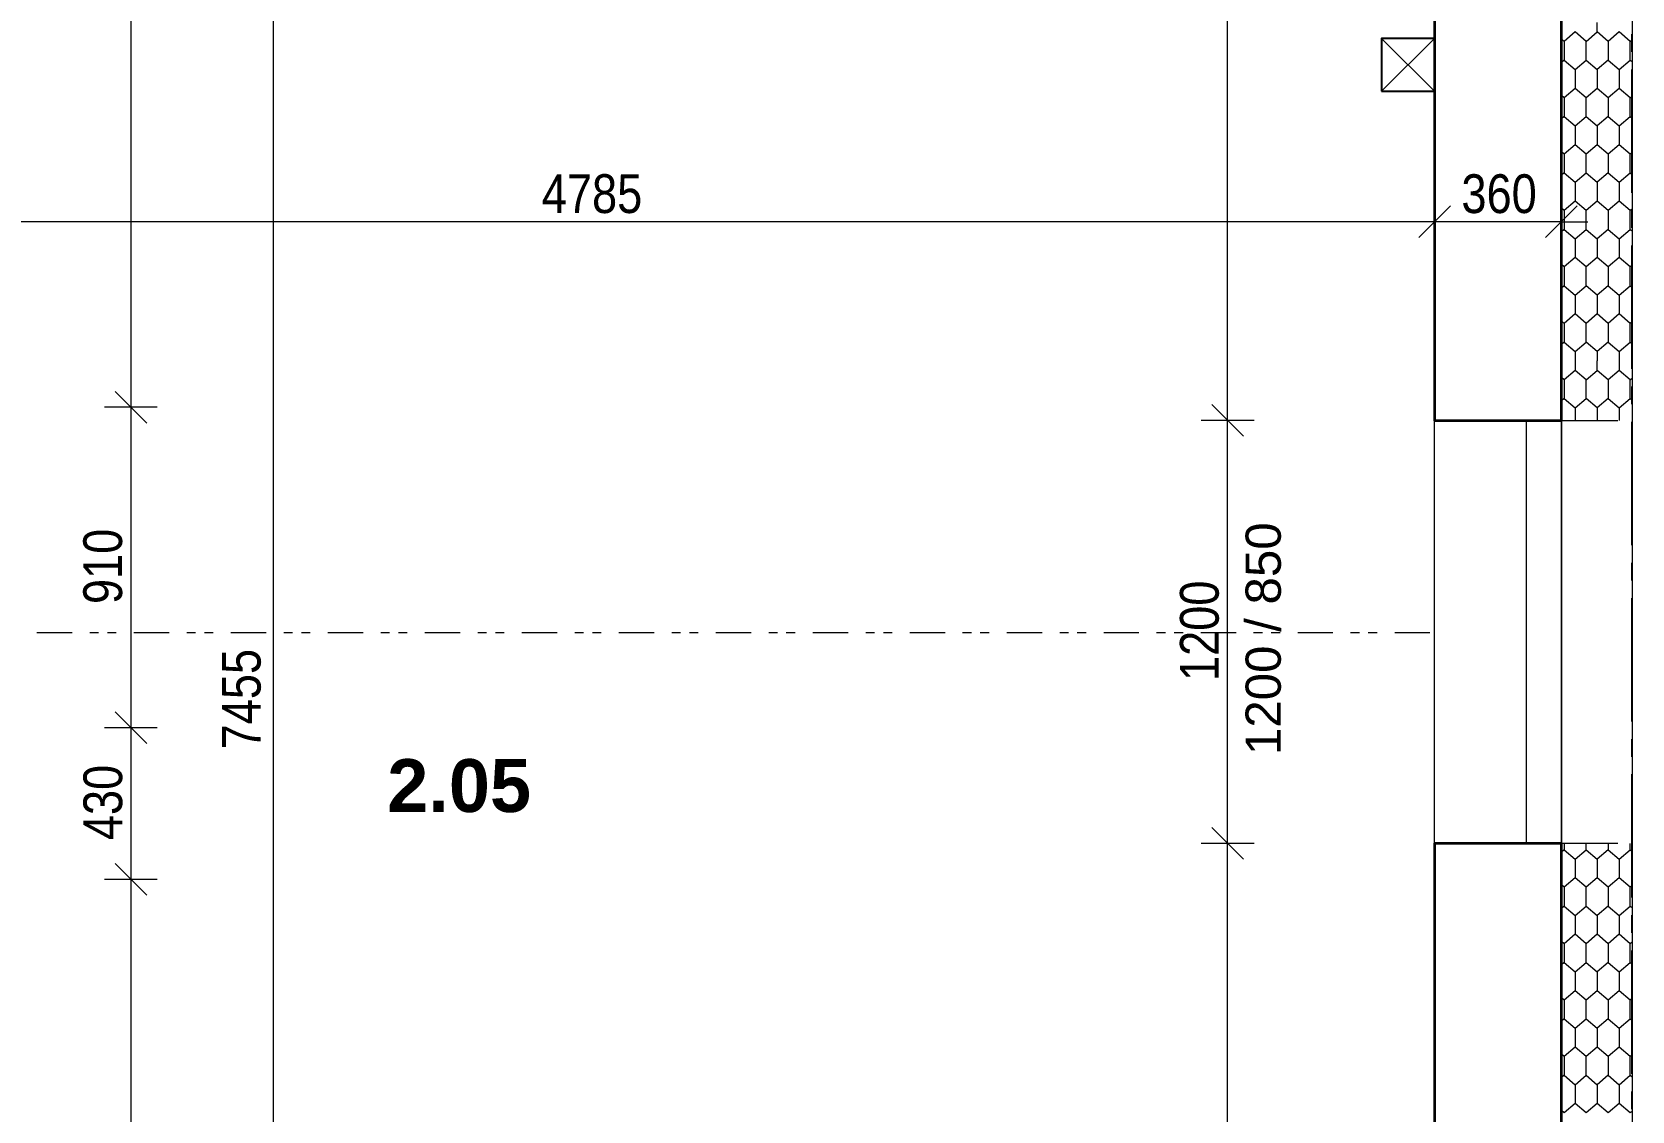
# Model space of a CAD drawing. Header units: millimetres. Extents: x 214.1 to 310.4, y 372.3 to 401.
# Drawn here: x 255.488 to 259.06, y 395.402 to 397.812 of the extents above; entities that cross this region are included whole.
import ezdxf

# ---------------------------------------------------------------- set-up
doc = ezdxf.new("R2010")
doc.units = ezdxf.units.MM
for name, color, linetype in [('PDF1_Hlavni kresba_1', 7, 'Continuous'), ('PDF1_Konstrukce_nad', 7, 'Continuous'), ('PDF1_KTZ_zatepleni', 7, 'Continuous'), ('PDF1_Kóty 1$100', 7, 'Continuous'), ('PDF1_Obecne06_TLUSTA', 7, 'Continuous'), ('PDF1_OKNA', 7, 'Continuous'), ('PDF1_Sloupky', 7, 'Continuous'), ('PDF1_STŘECHA', 7, 'Continuous'), ('PDF1_Tex_POPISY', 7, 'Continuous'), ('PDF1_Text_CISLA_MISTNOSTI', 7, 'Continuous'), ('PDF1_Šrafy', 7, 'Continuous')]:
    doc.layers.add(name, color=color, linetype=linetype)
doc.styles.add('PDF Arial', font='')
doc.styles.add('PDF Arial Bold', font='')
doc.styles.get('PDF Arial').set_extended_font_data('Arial')
doc.styles.get('PDF Arial Bold').set_extended_font_data('Arial', bold=True)

msp = doc.modelspace()

# ---------------------------------------------------------------- linework, layer by layer
at = {"layer": 'PDF1_Hlavni kresba_1', "lineweight": 13}
for points in [[(258.903, 399.6574), (258.903, 393.2698)], [(259.029, 395.9998), (258.6197, 395.9998), (258.6197, 396.9447), (259.029, 396.9447)]]:
    msp.add_lwpolyline(points, dxfattribs=at)
at = {"layer": 'PDF1_Konstrukce_nad', "lineweight": 13}
for points in [[(255.4991, 396.471), (255.5779, 396.471)], [(255.6172, 396.471), (255.6369, 396.471)], [(255.6566, 396.471), (255.6763, 396.471)], [(255.7157, 396.471), (255.7944, 396.471)], [(255.8338, 396.471), (255.8534, 396.471)], [(255.8731, 396.471), (255.8928, 396.471)], [(255.9322, 396.471), (256.0109, 396.471)], [(256.0503, 396.471), (256.07, 396.471)], [(256.0897, 396.471), (256.1094, 396.471)], [(256.1487, 396.471), (256.2275, 396.471)], [(256.2668, 396.471), (256.2865, 396.471)], [(256.3062, 396.471), (256.3259, 396.471)], [(256.3653, 396.471), (256.444, 396.471)], [(256.4834, 396.471), (256.5031, 396.471)], [(256.5227, 396.471), (256.5424, 396.471)], [(256.5818, 396.471), (256.6605, 396.471)], [(256.6999, 396.471), (256.7196, 396.471)], [(256.7393, 396.471), (256.759, 396.471)], [(256.7983, 396.471), (256.8771, 396.471)], [(256.9164, 396.471), (256.9361, 396.471)], [(256.9558, 396.471), (256.9755, 396.471)], [(257.0149, 396.471), (257.0936, 396.471)], [(257.133, 396.471), (257.1527, 396.471)], [(257.1723, 396.471), (257.192, 396.471)], [(257.2314, 396.471), (257.3101, 396.471)], [(257.3495, 396.471), (257.3692, 396.471)], [(257.3889, 396.471), (257.4086, 396.471)], [(257.4479, 396.471), (257.5267, 396.471)], [(257.566, 396.471), (257.5857, 396.471)], [(257.6054, 396.471), (257.6251, 396.471)], [(257.6645, 396.471), (257.7432, 396.471)], [(257.7826, 396.471), (257.8023, 396.471)], [(257.822, 396.471), (257.8416, 396.471)], [(257.881, 396.471), (257.9597, 396.471)], [(257.9991, 396.471), (258.0188, 396.471)], [(258.0385, 396.471), (258.0582, 396.471)], [(258.0975, 396.471), (258.1763, 396.471)], [(258.2157, 396.471), (258.2353, 396.471)], [(258.255, 396.471), (258.2747, 396.471)], [(258.3141, 396.471), (258.3928, 396.471)], [(258.4322, 396.471), (258.4519, 396.471)], [(258.4716, 396.471), (258.4912, 396.471)], [(258.5306, 396.471), (258.6094, 396.471)], [(258.6197, 396.471), (258.6197, 396.471)]]:
    msp.add_lwpolyline(points, dxfattribs=at)
at = {"layer": 'PDF1_KTZ_zatepleni', "lineweight": 13}
msp.add_lwpolyline([(249.867, 399.8149), (259.0605, 399.8149), (259.0605, 393.1123), (249.8754, 393.1123), (249.8754, 395.7356)], dxfattribs=at)
at = {"layer": 'PDF1_Kóty 1$100', "lineweight": 13}
for points in [[(256.0265, 399.4591), (256.0265, 399.4001), (256.0265, 393.5297), (256.0265, 393.4707)], [(255.7089, 399.4001), (255.7089, 396.9741), (255.7089, 396.2581), (255.7089, 395.9193), (255.7089, 393.5297), (255.7089, 393.4707)], [(258.1575, 393.5297), (258.1575, 395.9998), (258.1575, 396.9447), (258.1575, 399.4001)], [(258.6197, 397.4475), (258.6197, 397.3884), (258.6197, 397.3294)], [(258.903, 397.4475), (258.903, 397.3884), (258.903, 397.3294)], [(258.6551, 397.4239), (258.5842, 397.353)], [(258.9384, 397.4239), (258.8675, 397.353)], [(258.903, 397.3884), (258.6197, 397.3884), (258.6123, 397.3884), (254.8533, 397.3884), (254.7352, 397.3884), (253.091, 397.3884), (252.9729, 397.3884), (250.2607, 397.3884), (250.0244, 397.3884)], [(258.903, 397.3884), (258.962, 397.3884)], [(255.7443, 396.9387), (255.6735, 397.0096)], [(255.7679, 396.9741), (255.7089, 396.9741), (255.6498, 396.9741)], [(258.193, 396.9093), (258.1221, 396.9801)], [(258.2166, 396.9447), (258.1575, 396.9447), (258.0985, 396.9447)], [(255.7443, 396.2227), (255.6735, 396.2935)], [(255.7679, 396.2581), (255.7089, 396.2581), (255.6498, 396.2581)], [(258.193, 395.9644), (258.1221, 396.0352)], [(258.2166, 395.9998), (258.1575, 395.9998), (258.0985, 395.9998)], [(255.7443, 395.8839), (255.6735, 395.9548)], [(255.7679, 395.9193), (255.7089, 395.9193), (255.6498, 395.9193)]]:
    msp.add_lwpolyline(points, dxfattribs=at)
at = {"layer": 'PDF1_Obecne06_TLUSTA', "lineweight": 35}
msp.add_lwpolyline([(254.8533, 399.4001), (258.5229, 399.4001), (258.5229, 399.2785), (258.6197, 399.2785), (258.6197, 396.9447), (258.9029, 396.9447), (258.9029, 399.6574), (250.0244, 399.6574), (250.0244, 397.5854), (250.2607, 397.5854), (250.2607, 399.2871), (250.3541, 399.2871), (250.3541, 399.4105), (252.9729, 399.4105), (252.9729, 397.2891), (253.091, 397.2891), (253.091, 399.3913), (254.7352, 399.3913), (254.7352, 397.2891), (254.8533, 397.2891), (254.8533, 399.4001)], close=True, dxfattribs=at)
msp.add_lwpolyline([(250.2607, 396.6405), (250.0244, 396.6405), (250.0244, 396.1832), (249.6084, 396.1832), (249.6084, 395.7356), (250.0328, 395.7356), (250.0328, 393.2698), (258.903, 393.2698), (258.903, 395.9998), (258.6197, 395.9998), (258.6197, 393.6635), (258.5127, 393.6635), (258.5127, 393.5297), (254.8533, 393.5297), (254.8533, 395.9193), (255.0976, 395.9193), (255.0976, 396.2581), (254.8533, 396.2581), (254.8533, 396.6592), (254.7352, 396.6592)], dxfattribs=at)
at = {"layer": 'PDF1_OKNA', "lineweight": 13}
for points in [[(258.6197, 395.9998), (258.9029, 395.9998), (258.9029, 396.9447), (258.6197, 396.9447)], [(258.8242, 396.9447), (258.8242, 395.9998)]]:
    msp.add_lwpolyline(points, dxfattribs=at)
at = {"layer": 'PDF1_Sloupky', "lineweight": 13}
for points in [[(258.6197, 397.798), (258.5015, 397.6798)], [(258.6197, 397.6798), (258.5015, 397.798)]]:
    msp.add_lwpolyline(points, dxfattribs=at)
at = {"layer": 'PDF1_Sloupky', "lineweight": 25}
msp.add_lwpolyline([(258.5015, 397.6798), (258.6197, 397.6798), (258.6197, 397.798), (258.5015, 397.798)], close=True, dxfattribs=at)
at = {"layer": 'PDF1_STŘECHA', "lineweight": 13}
for points in [[(259.0604, 397.7682), (259.0604, 397.8076)], [(259.0604, 397.4533), (259.0604, 397.7289)], [(259.0604, 397.3745), (259.0604, 397.4139)], [(259.0604, 397.0596), (259.0604, 397.3352)], [(259.0604, 396.9808), (259.0604, 397.0202)], [(259.0604, 396.6659), (259.0604, 396.9415)], [(259.0604, 396.5871), (259.0604, 396.6265)], [(259.0604, 396.2722), (259.0604, 396.5478)], [(259.0604, 396.1934), (259.0604, 396.2328)], [(259.0604, 395.8785), (259.0604, 396.1541)], [(259.0604, 395.7997), (259.0604, 395.8391)], [(259.0604, 395.4848), (259.0604, 395.7604)], [(259.0604, 395.406), (259.0604, 395.4454)]]:
    msp.add_lwpolyline(points, dxfattribs=at)
at = {"layer": 'PDF1_Šrafy', "lineweight": 13}
for points in [[(258.9091, 397.7914), (258.9091, 397.7494), (258.9337, 397.7285), (258.9583, 397.7494), (258.9583, 397.7914), (258.9829, 397.8124), (258.9829, 397.8334)], [(258.9091, 397.7914), (258.9029, 397.7967)], [(258.9583, 397.7914), (258.9337, 397.8124), (258.9091, 397.7914)], [(259.0075, 397.7914), (258.9829, 397.8124)], [(259.0567, 397.7914), (259.0321, 397.8124), (259.0075, 397.7914)], [(259.0075, 397.7914), (259.0075, 397.7494), (259.0321, 397.7285), (259.0567, 397.7494), (259.0567, 397.7914), (259.0605, 397.7946)], [(258.9091, 397.7494), (258.9029, 397.7441)], [(258.9337, 397.7285), (258.9337, 397.7074), (258.9337, 397.6864)], [(258.9583, 397.7494), (258.9829, 397.7285)], [(259.0075, 397.7494), (258.9829, 397.7285)], [(258.9829, 397.7285), (258.9829, 397.7074)], [(259.0321, 397.7285), (259.0321, 397.7074), (259.0321, 397.6864)], [(259.0567, 397.7494), (259.0605, 397.7462)], [(258.9829, 397.7074), (258.9829, 397.6864), (258.9583, 397.6655), (258.9337, 397.6864), (258.9091, 397.6655), (258.9091, 397.6234), (258.9337, 397.6025), (258.9583, 397.6234), (258.9583, 397.6655)], [(259.0075, 397.6655), (258.9829, 397.6864)], [(259.0567, 397.6655), (259.0321, 397.6864), (259.0075, 397.6655)], [(258.9091, 397.6655), (258.9029, 397.6707)], [(259.0075, 397.6655), (259.0075, 397.6234), (259.0321, 397.6025), (259.0567, 397.6234), (259.0567, 397.6655), (259.0605, 397.6686)], [(258.9091, 397.6234), (258.9029, 397.6182)], [(258.9583, 397.6234), (258.9829, 397.6025)], [(259.0075, 397.6234), (258.9829, 397.6025)], [(259.0567, 397.6234), (259.0605, 397.6202)], [(258.9829, 397.5814), (258.9829, 397.5604), (258.9583, 397.5395), (258.9337, 397.5604), (258.9091, 397.5395), (258.9091, 397.4974), (258.9337, 397.4765), (258.9583, 397.4974), (258.9583, 397.5395)], [(258.9337, 397.6025), (258.9337, 397.5814), (258.9337, 397.5604)], [(258.9829, 397.6025), (258.9829, 397.5814)], [(259.0321, 397.6025), (259.0321, 397.5814), (259.0321, 397.5604)], [(258.9091, 397.5395), (258.9029, 397.5447)], [(259.0075, 397.5395), (258.9829, 397.5604)], [(259.0605, 397.5426), (259.0567, 397.5395), (259.0321, 397.5604), (259.0075, 397.5395)], [(259.0075, 397.5395), (259.0075, 397.4974), (259.0321, 397.4765), (259.0567, 397.4974), (259.0567, 397.5395)], [(258.9091, 397.4974), (258.9029, 397.4922)], [(258.9337, 397.4765), (258.9337, 397.4554), (258.9337, 397.4344)], [(258.9583, 397.4974), (258.9829, 397.4765)], [(259.0075, 397.4974), (258.9829, 397.4765)], [(258.9829, 397.4765), (258.9829, 397.4554)], [(259.0321, 397.4765), (259.0321, 397.4554), (259.0321, 397.4344)], [(259.0567, 397.4974), (259.0605, 397.4942)], [(258.9829, 397.4554), (258.9829, 397.4344), (258.9583, 397.4135), (258.9337, 397.4344), (258.9091, 397.4135), (258.9091, 397.3714), (258.9337, 397.3505), (258.9583, 397.3714), (258.9583, 397.4135)], [(259.0075, 397.4135), (258.9829, 397.4344)], [(259.0605, 397.4167), (259.0567, 397.4135), (259.0321, 397.4344), (259.0075, 397.4135)], [(258.9091, 397.4135), (258.9029, 397.4187)], [(259.0075, 397.4135), (259.0075, 397.3714), (259.0321, 397.3505), (259.0567, 397.3714), (259.0567, 397.4135)], [(258.9091, 397.3714), (258.9029, 397.3662)], [(258.9583, 397.3714), (258.9829, 397.3505)], [(259.0075, 397.3714), (258.9829, 397.3505)], [(259.0567, 397.3714), (259.0605, 397.3682)], [(258.9829, 397.3295), (258.9829, 397.3084), (258.9583, 397.2875), (258.9337, 397.3084), (258.9091, 397.2875), (258.9091, 397.2454), (258.9337, 397.2245), (258.9583, 397.2454), (258.9583, 397.2875)], [(258.9337, 397.3505), (258.9337, 397.3295), (258.9337, 397.3084)], [(258.9829, 397.3505), (258.9829, 397.3295)], [(259.0321, 397.3505), (259.0321, 397.3295), (259.0321, 397.3084)], [(258.9091, 397.2875), (258.9029, 397.2927)], [(259.0075, 397.2875), (258.9829, 397.3084)], [(259.0605, 397.2907), (259.0567, 397.2875), (259.0321, 397.3084), (259.0075, 397.2875)], [(259.0075, 397.2875), (259.0075, 397.2454), (259.0321, 397.2245), (259.0567, 397.2454), (259.0567, 397.2875)], [(258.9091, 397.2454), (258.9029, 397.2402)], [(258.9337, 397.2245), (258.9337, 397.2035), (258.9337, 397.1824)], [(259.0075, 397.2454), (258.9829, 397.2245), (258.9583, 397.2454)], [(258.9829, 397.2245), (258.9829, 397.2035)], [(259.0321, 397.2245), (259.0321, 397.2035), (259.0321, 397.1824)], [(259.0567, 397.2454), (259.0605, 397.2423)], [(258.9829, 397.2035), (258.9829, 397.1824), (258.9583, 397.1615), (258.9337, 397.1824), (258.9091, 397.1615), (258.9091, 397.1194), (258.9337, 397.0985), (258.9583, 397.1194), (258.9583, 397.1615)], [(259.0075, 397.1615), (258.9829, 397.1824)], [(259.0605, 397.1647), (259.0567, 397.1615), (259.0321, 397.1824), (259.0075, 397.1615)], [(258.9091, 397.1615), (258.9029, 397.1668)], [(259.0075, 397.1615), (259.0075, 397.1194), (259.0321, 397.0985), (259.0567, 397.1194), (259.0567, 397.1615)], [(258.9091, 397.1194), (258.9029, 397.1142)], [(259.0075, 397.1194), (258.9829, 397.0985), (258.9583, 397.1194)], [(259.0567, 397.1194), (259.0605, 397.1163)], [(258.9337, 397.0985), (258.9337, 397.0775), (258.9337, 397.0565)], [(258.9583, 397.0355), (258.9829, 397.0565), (258.9829, 397.0775)], [(258.9829, 397.0985), (258.9829, 397.0775)], [(259.0321, 397.0985), (259.0321, 397.0775), (259.0321, 397.0565)], [(258.9091, 397.0355), (258.9029, 397.0408)], [(259.0075, 397.0355), (258.9829, 397.0565)], [(259.0075, 397.0355), (259.0075, 396.9935), (259.0321, 396.9726), (259.0567, 396.9935), (259.0567, 397.0355), (259.0321, 397.0565), (259.0075, 397.0355)], [(259.0567, 397.0355), (259.0605, 397.0387)], [(258.9091, 396.9935), (258.9029, 396.9882)], [(258.9337, 396.9726), (258.9337, 396.9515), (258.9337, 396.9447)], [(259.0075, 396.9935), (258.9829, 396.9726), (258.9583, 396.9935)], [(258.9829, 396.9726), (258.9829, 396.9515)], [(259.0321, 396.9726), (259.0321, 396.9515), (259.0321, 396.9447)], [(259.0567, 396.9935), (259.0605, 396.9903)], [(258.9829, 396.9515), (258.9829, 396.9447)], [(258.9091, 395.9856), (258.903, 395.9804)], [(258.9091, 395.9998), (258.9091, 395.9856), (258.9337, 395.9647), (258.9583, 395.9856), (258.9583, 395.9998)], [(258.9337, 395.9647), (258.9337, 395.9436), (258.9337, 395.9226)], [(258.9583, 395.9856), (258.9829, 395.9647), (258.9829, 395.9436)], [(259.0075, 395.9856), (258.9829, 395.9647)], [(259.0075, 395.9998), (259.0075, 395.9856), (259.0321, 395.9647), (259.0567, 395.9856), (259.0567, 395.9998)], [(259.0321, 395.9647), (259.0321, 395.9436), (259.0321, 395.9226)], [(259.0567, 395.9856), (259.0605, 395.9824)], [(258.9829, 395.9436), (258.9829, 395.9226)], [(259.0605, 395.9049), (259.0567, 395.9017), (259.0321, 395.9226), (259.0075, 395.9017), (258.9829, 395.9226), (258.9583, 395.9017), (258.9337, 395.9226), (258.9091, 395.9017), (258.903, 395.9069)], [(258.9091, 395.9017), (258.9091, 395.8596), (258.9337, 395.8387), (258.9583, 395.8596), (258.9583, 395.9017)], [(259.0075, 395.9017), (259.0075, 395.8596), (259.0321, 395.8387), (259.0567, 395.8596), (259.0567, 395.9017)], [(258.9091, 395.8596), (258.903, 395.8544)], [(258.9583, 395.8596), (258.9829, 395.8387), (258.9829, 395.8177)], [(259.0075, 395.8596), (258.9829, 395.8387)], [(259.0567, 395.8596), (259.0605, 395.8564)], [(258.9337, 395.8387), (258.9337, 395.8177), (258.9337, 395.7966)], [(259.0321, 395.8387), (259.0321, 395.8177), (259.0321, 395.7966)], [(259.0605, 395.7789), (259.0567, 395.7757), (259.0321, 395.7966), (259.0075, 395.7757), (258.9829, 395.7966), (258.9583, 395.7757), (258.9337, 395.7966), (258.9091, 395.7757), (258.903, 395.7809)], [(258.9829, 395.8177), (258.9829, 395.7966)], [(258.9091, 395.7757), (258.9091, 395.7336), (258.9337, 395.7127), (258.9583, 395.7336), (258.9583, 395.7757)], [(259.0075, 395.7757), (259.0075, 395.7336), (259.0321, 395.7127), (259.0567, 395.7336), (259.0567, 395.7757)], [(258.9091, 395.7336), (258.903, 395.7284)], [(258.9583, 395.7336), (258.9829, 395.7127), (258.9829, 395.6917)], [(259.0075, 395.7336), (258.9829, 395.7127)], [(259.0567, 395.7336), (259.0605, 395.7305)], [(258.9337, 395.7127), (258.9337, 395.6917)], [(258.9337, 395.6917), (258.9337, 395.6706)], [(258.9829, 395.6917), (258.9829, 395.6706)], [(259.0321, 395.7127), (259.0321, 395.6917)], [(259.0321, 395.6917), (259.0321, 395.6706)], [(259.0605, 395.6529), (259.0567, 395.6497), (259.0321, 395.6706), (259.0075, 395.6497), (258.9829, 395.6706), (258.9583, 395.6497), (258.9337, 395.6706), (258.9091, 395.6497), (258.903, 395.6549)], [(258.9091, 395.6497), (258.9091, 395.6076), (258.9337, 395.5867), (258.9583, 395.6076), (258.9583, 395.6497)], [(259.0075, 395.6497), (259.0075, 395.6076), (259.0321, 395.5867), (259.0567, 395.6076)], [(259.0567, 395.6076), (259.0567, 395.6497)], [(258.9091, 395.6076), (258.903, 395.6024)], [(258.9583, 395.6076), (258.9829, 395.5867)], [(259.0075, 395.6076), (258.9829, 395.5867)], [(259.0567, 395.6076), (259.0605, 395.6045)], [(258.9337, 395.5867), (258.9337, 395.5657)], [(258.9829, 395.5867), (258.9829, 395.5657)], [(259.0321, 395.5867), (259.0321, 395.5657)], [(259.0605, 395.5269), (259.0567, 395.5237), (259.0321, 395.5446), (259.0075, 395.5237), (258.9829, 395.5446), (258.9583, 395.5237), (258.9337, 395.5446), (258.9091, 395.5237), (258.903, 395.5289)], [(258.9337, 395.5657), (258.9337, 395.5446)], [(258.9829, 395.5657), (258.9829, 395.5446)], [(259.0321, 395.5657), (259.0321, 395.5446)], [(258.9091, 395.5237), (258.9091, 395.4817), (258.9337, 395.4607), (258.9583, 395.4817), (258.9583, 395.5237)], [(259.0075, 395.5237), (259.0075, 395.4817), (259.0321, 395.4607), (259.0567, 395.4817), (259.0567, 395.5237)], [(258.9091, 395.4817), (258.903, 395.4765)], [(258.9583, 395.4817), (258.9829, 395.4607)], [(259.0075, 395.4817), (258.9829, 395.4607)], [(259.0567, 395.4817), (259.0605, 395.4785)], [(258.9337, 395.4607), (258.9337, 395.4397)], [(258.9337, 395.4397), (258.9337, 395.4187)], [(258.9829, 395.4607), (258.9829, 395.4397)], [(258.9829, 395.4397), (258.9829, 395.4187)], [(259.0321, 395.4607), (259.0321, 395.4397)], [(259.0321, 395.4397), (259.0321, 395.4187)], [(259.0605, 395.4009), (259.0567, 395.3977), (259.0321, 395.4187), (259.0075, 395.3977), (258.9829, 395.4187), (258.9583, 395.3977), (258.9337, 395.4187), (258.9091, 395.3977), (258.903, 395.4029)]]:
    msp.add_lwpolyline(points, dxfattribs=at)
msp.add_lwpolyline([(258.9583, 397.0355), (258.9337, 397.0565), (258.9091, 397.0355), (258.9091, 396.9935), (258.9337, 396.9726), (258.9583, 396.9935)], close=True, dxfattribs=at)

# ---------------------------------------------------------------- texts
at = {"layer": 'PDF1_Kóty 1$100', "char_height": 0.086629, "attachment_point": 7, "style": 'PDF Arial'}
for s, insert in [('\\W0.833334;4785', (256.6263, 397.4067)), ('\\W0.833334;360', (258.6796, 397.4066))]:
    msp.add_mtext(s, dxfattribs=dict(at, insert=insert))
at = {"layer": 'PDF1_Kóty 1$100', "char_height": 0.086629, "attachment_point": 7, "rotation": 90, "style": 'PDF Arial'}
for s, insert in [('\\W0.833334;910', (255.6904, 396.5344)), ('\\W0.833334;1200', (258.139, 396.3625)), ('\\W0.833334;7455', (255.9998, 396.2098)), ('\\W0.833334;430', (255.6907, 396.007))]:
    msp.add_mtext(s, dxfattribs=dict(at, insert=insert))
at = {"layer": 'PDF1_Tex_POPISY', "insert": (258.2775, 396.197), "char_height": 0.07875, "attachment_point": 7, "rotation": 90, "style": 'PDF Arial'}
msp.add_mtext('1200 / 850', dxfattribs=at)
at = {"layer": 'PDF1_Text_CISLA_MISTNOSTI', "insert": (256.2812, 396.0681), "char_height": 0.11813, "attachment_point": 7, "style": 'PDF Arial Bold'}
msp.add_mtext('2.05', dxfattribs=at)

doc.saveas('drawing.dxf')
